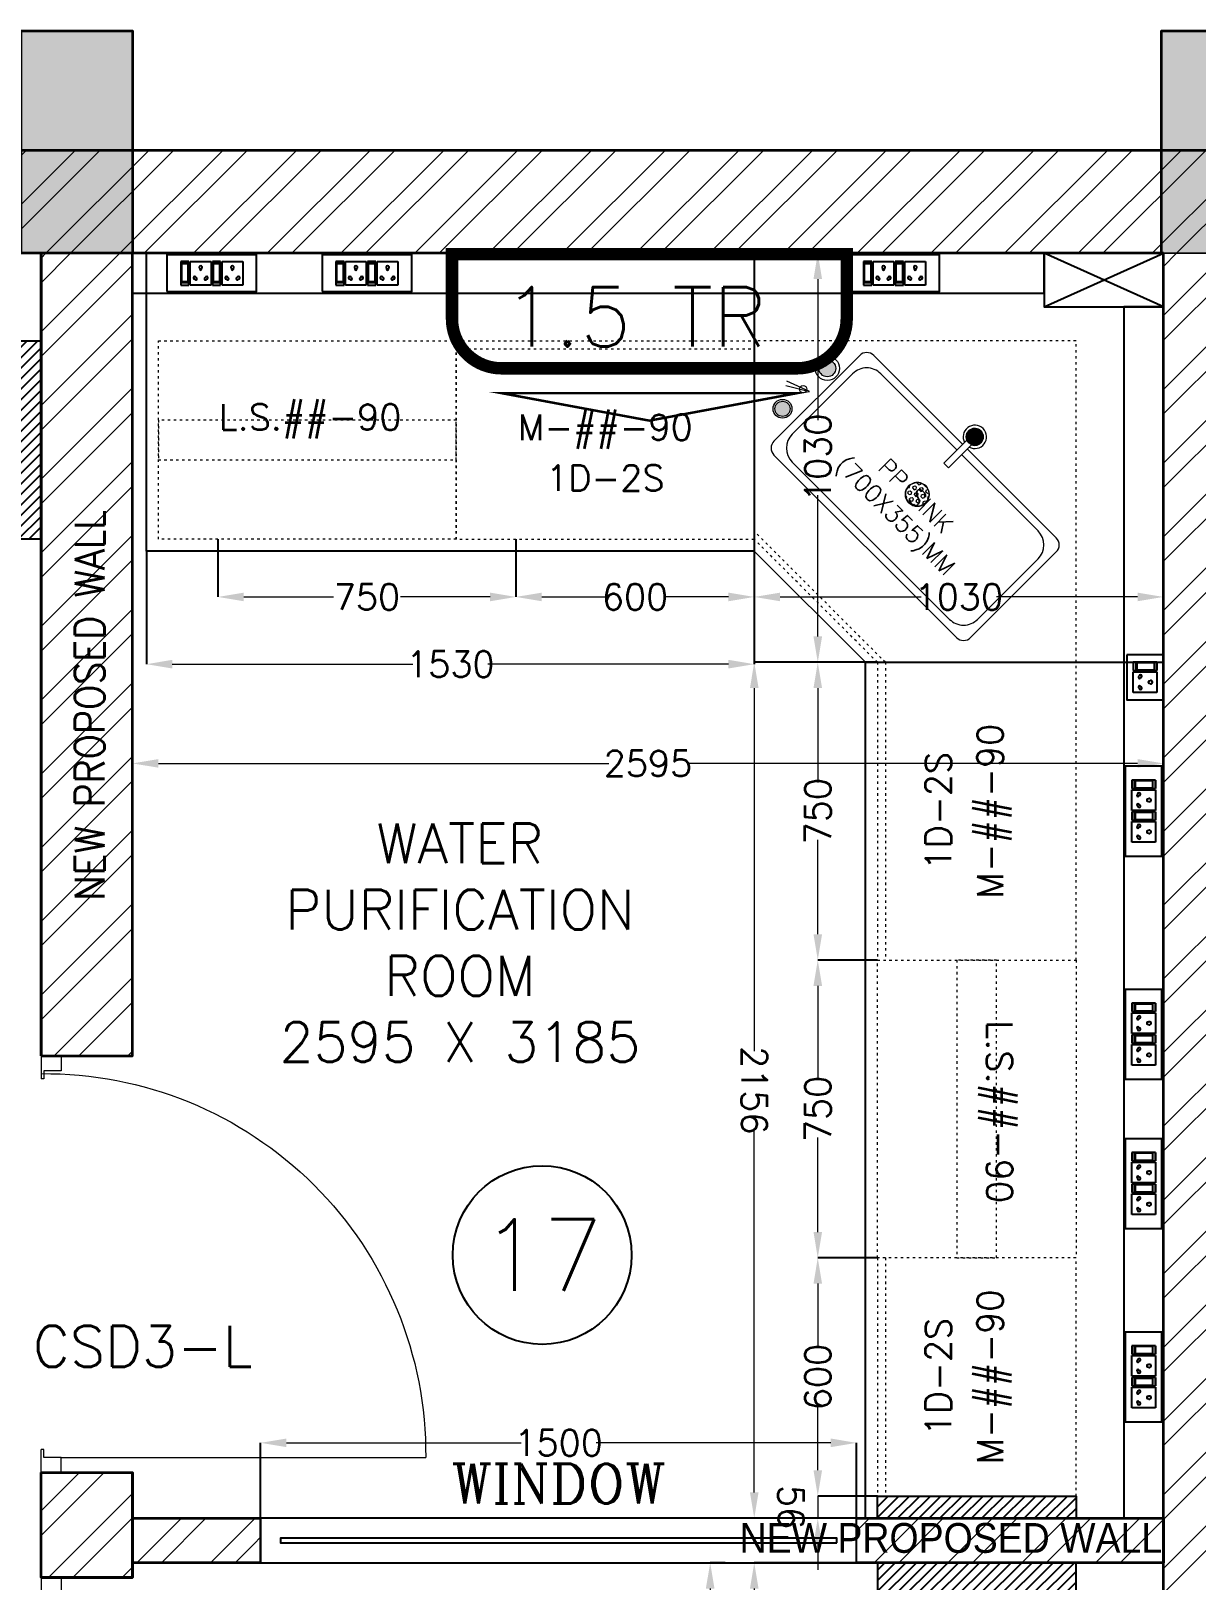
# Model space of a CAD drawing. Extents: x -52083 to 49512, y -145230 to 20224.
# Drawn here: x -30431 to -27498, y 11172 to 15074 of the extents above; entities that cross this region are included whole.
import ezdxf
from ezdxf.enums import TextEntityAlignment as Align

# ---------------------------------------------------------------- set-up
doc = ezdxf.new("R2010")
doc.units = 0
doc.header["$LTSCALE"] = 0.5
doc.header["$MEASUREMENT"] = 0
doc.header["$PDMODE"] = 32
doc.linetypes.add('ACAD_ISO03W100', pattern=[30, 12, -18])
for name, color, linetype, lineweight in [('0-1 AC UNIT', 8, 'Continuous', 25), ('1050x2100 Door', 6, 'Continuous', 5), ('COL', 1, 'Continuous', 35), ('DIM', 3, 'Continuous', 5), ('Hatch-1', 8, 'Continuous', 5), ('New Wall', 5, 'Continuous', 35), ('Sa-Block Text', 7, 'Continuous', 18), ('wall-1', 7, 'Continuous', 35)]:
    doc.layers.add(name, color=color, linetype=linetype, lineweight=lineweight)
for name, color, linetype in [('Asbuilt', 7, 'Continuous'), ('LABOFAB', 7, 'Continuous'), ('PDF_Text', 5, 'Continuous'), ('SA-3MRP', 1, 'Continuous'), ('SA-6MRP', 1, 'Continuous'), ('SA-6MUP', 223, 'Continuous'), ('SA-FUR', 3, 'Continuous')]:
    doc.layers.add(name, color=color, linetype=linetype)
doc.styles.add('RomanS', font='romans.shx')
doc.styles.get("Standard").update_dxf_attribs({"font": 'romans.shx'})
doc.dimstyles.new('Sa-dim', dxfattribs={"dimtxt": 65, "dimasz": 65, "dimexe": 0, "dimexo": 0, "dimtad": 0, "dimdec": 0, "dimdsep": 46, "dimtxsty": 'Standard', "dimcen": 0, "dimclrd": 256, "dimclre": 7, "dimclrt": 1, "dimadec": 0, "dimazin": 0, "dimtfac": 1, "dimtdec": 0, "dimtmove": 0, "dimatfit": 3, "dimfxl": 1, "dimlwd": -1, "dimarcsym": 0})
pattern_1 = [(45, (5394.74, 2e-13), (-92.80777, 92.80777), []), (45, (5456.61, 2e-13), (-92.80777, 92.80777), [])]
pattern_2 = [(45, (5394.74, 2e-13), (-13.258252, 13.258252), [])]

# ---------------------------------------------------------------- blocks, each defined once
blk = doc.blocks.new('1050x2100')
at = {"layer": '1050x2100 Door'}
for p, q in [((289971.9, 46661.9), (289971.9, 46711.8)), ((289971.9, 46711.8), (290030.3, 46711.8)), ((289971.9, 46661.9), (289971.9, 46711.8)), ((290010.2, 46661.9), (290010.2, 46705.1)), ((290010.2, 46705.1), (290030.3, 46705.1)), ((290030.3, 46705.1), (290030.3, 46711.8)), ((291021.9, 46711.8), (290963.5, 46711.8)), ((290963.5, 46705.1), (290963.5, 46711.8)), ((290983.6, 46705.1), (290963.5, 46705.1)), ((290983.6, 46661.9), (290983.6, 46705.1)), ((291021.9, 46661.9), (291021.9, 46711.8)), ((289971.9, 46661.9), (290010.2, 46661.9)), ((291021.9, 46661.9), (290983.6, 46661.9)), ((290983.6, 46661.9), (290983.6, 45743.9))]:
    blk.add_line(p, q, dxfattribs=at)
blk.add_arc((290976, 46702.9), 959, 179.4701, 270.4563, dxfattribs=at)
blk = doc.blocks.new('A$C054a1436')
at = {"color": 1}
blk.add_circle((225, 225), 225, dxfattribs=at)
blk.add_attdef('T1', text='', height=180).set_placement((225, 225), align=Align.MIDDLE_CENTER)
blk = doc.blocks.new('*U117')
at = {"color": 5}
blk.add_wipeout([(50, 400), (50, 388), (1450, 388), (1450, 400)], dxfattribs=at)
blk.add_wipeout([(0, 450), (0, 338), (1500, 338), (1500, 450)], dxfattribs=at)
for points in [[(0, 450), (0, 338), (1500, 338), (1500, 450)], [(50, 400), (50, 388), (1450, 388), (1450, 400)]]:
    blk.add_lwpolyline(points, close=True, dxfattribs=at)
blk = doc.blocks.new('*D686')
at = {"layer": 'Defpoints', "color": 0, "transparency": 16777216}
for p in [(-28353, 11517.7), (-29853, 11215.7), (-28353, 11215.7)]:
    blk.add_point(p, dxfattribs=at)
at = {"layer": 'DIM', "color": 7, "lineweight": -2, "transparency": 16777216}
for p, q in [((-29853, 11215.7), (-29853, 11517.7)), ((-28353, 11215.7), (-28353, 11517.7))]:
    blk.add_line(p, q, dxfattribs=at)
at = {"layer": 'DIM', "transparency": 16777216}
for p, q in [((-29788, 11517.7), (-29197.5, 11517.7)), ((-28418, 11517.7), (-29008.5, 11517.7))]:
    blk.add_line(p, q, dxfattribs=at)
for points in [[(-29788, 11528.6), (-29788, 11506.9), (-29853, 11517.7)], [(-28418, 11528.6), (-28418, 11506.9), (-28353, 11517.7)]]:
    blk.add_solid(points, dxfattribs=at)
at = {"layer": 'DIM', "color": 1, "transparency": 16777216, "insert": (-29103, 11517.7), "char_height": 65, "attachment_point": 5}
blk.add_mtext('1500', dxfattribs=at)
blk = doc.blocks.new('750MM CONER CABINET')
at = {"layer": 'LABOFAB', "color": 96, "lineweight": 13, "true_color": 0x008500}
for p, q in [((-280, 1030), (750, 1030)), ((-280, 1030), (-280, 280)), ((750, 1030), (750, 0)), ((0, 0), (-280, 280)), ((750, 0), (0, 0))]:
    blk.add_line(p, q, dxfattribs=at)
at = {"layer": 'LABOFAB', "color": 230, "linetype": 'ACAD_ISO03W100', "lineweight": 13}
for p, q in [((530, 810), (-280, 810)), ((530, 0), (530, 810)), ((50, 0), (-280, 330)), ((30, 0), (-280, 310))]:
    blk.add_line(p, q, dxfattribs=at)
blk = doc.blocks.new('*U92')
at = {"layer": 'SA-FUR', "color": 230, "linetype": 'ACAD_ISO03W100', "lineweight": 13}
for points in [[(750, 500), (0, 500), (0, 0), (750, 0)], [(750, 200), (0, 200), (0, 300), (750, 300)]]:
    blk.add_lwpolyline(points, close=True, dxfattribs=at)
at = {"layer": 'SA-FUR', "color": 7}
blk.add_attdef('TAG-2', text='', height=65, dxfattribs=at).set_placement((382.1, 224.8), align=Align.CENTER)
blk = doc.blocks.new('*U118')
at = {"layer": 'SA-FUR', "color": 230, "linetype": 'ACAD_ISO03W100', "lineweight": 13}
blk.add_line((600, 20), (0, 20), dxfattribs=at)
blk.add_lwpolyline([(0, 500), (600, 500), (600, 0), (0, 0)], close=True, dxfattribs=at)
at = {"layer": 'SA-FUR', "color": 7}
for tag, p in [('TAG', (300, 316.2)), ('TAG-2', (300, 185.8))]:
    blk.add_attdef(tag, text='', height=65, rotation=180, dxfattribs=at).set_placement(p, align=Align.CENTER)
blk = doc.blocks.new('*U95')
at = {"layer": 'SA-FUR', "color": 230, "linetype": 'ACAD_ISO03W100', "lineweight": 13}
blk.add_line((750, 20), (0, 20), dxfattribs=at)
blk.add_lwpolyline([(0, 500), (750, 500), (750, 0), (0, 0)], close=True, dxfattribs=at)
at = {"layer": 'SA-FUR', "color": 7}
for tag, p in [('TAG', (375, 316.2)), ('TAG-2', (375, 185.8))]:
    blk.add_attdef(tag, text='', height=65, rotation=180, dxfattribs=at).set_placement(p, align=Align.CENTER)
blk = doc.blocks.new('A$Ca55ee631')
at = {"layer": 'SA-FUR', "color": 1}
for p, q in [((0, 0), (135, 300)), ((0, 300), (135, 0))]:
    blk.add_line(p, q, dxfattribs=at)
blk.add_lwpolyline([(0, 0), (135, 0), (135, 300), (0, 300)], close=True, dxfattribs=at)
blk = doc.blocks.new('*U124')
at = {"color": 1}
blk.add_lwpolyline([(-1220.2, 0), (1830.8, 0), (1830.8, 100), (-1220.2, 100)], close=True, dxfattribs=at)
blk = doc.blocks.new('*D687')
at = {"layer": 'Defpoints', "color": 0, "transparency": 16777216}
for p in [(-29210.5, 13793.7), (-28610.5, 13793.7), (-29210.5, 13648.3)]:
    blk.add_point(p, dxfattribs=at)
at = {"layer": 'DIM', "color": 7, "lineweight": -2, "transparency": 16777216}
for p, q in [((-29210.5, 13793.7), (-29210.5, 13648.3)), ((-28610.5, 13793.7), (-28610.5, 13648.3))]:
    blk.add_line(p, q, dxfattribs=at)
at = {"layer": 'DIM', "transparency": 16777216}
for p, q in [((-29145.5, 13648.3), (-28983, 13648.3)), ((-28675.5, 13648.3), (-28838, 13648.3))]:
    blk.add_line(p, q, dxfattribs=at)
for points in [[(-29145.5, 13659.1), (-29145.5, 13637.4), (-29210.5, 13648.3)], [(-28675.5, 13659.1), (-28675.5, 13637.4), (-28610.5, 13648.3)]]:
    blk.add_solid(points, dxfattribs=at)
at = {"layer": 'DIM', "color": 1, "transparency": 16777216, "insert": (-28910.5, 13648.3), "char_height": 65, "attachment_point": 5}
blk.add_mtext('600', dxfattribs=at)
blk = doc.blocks.new('*D688')
at = {"layer": 'Defpoints', "color": 0, "transparency": 16777216}
for p in [(-29960.5, 13793.7), (-29210.5, 13793.7), (-29960.5, 13648.3)]:
    blk.add_point(p, dxfattribs=at)
at = {"layer": 'DIM', "color": 7, "lineweight": -2, "transparency": 16777216}
for p, q in [((-29960.5, 13793.7), (-29960.5, 13648.3)), ((-29210.5, 13793.7), (-29210.5, 13648.3))]:
    blk.add_line(p, q, dxfattribs=at)
at = {"layer": 'DIM', "transparency": 16777216}
for p, q in [((-29895.5, 13648.3), (-29669.7, 13648.3)), ((-29275.5, 13648.3), (-29501.3, 13648.3))]:
    blk.add_line(p, q, dxfattribs=at)
for points in [[(-29895.5, 13659.1), (-29895.5, 13637.4), (-29960.5, 13648.3)], [(-29275.5, 13659.1), (-29275.5, 13637.4), (-29210.5, 13648.3)]]:
    blk.add_solid(points, dxfattribs=at)
at = {"layer": 'DIM', "color": 1, "transparency": 16777216, "insert": (-29585.5, 13648.3), "char_height": 65, "attachment_point": 5}
blk.add_mtext('750', dxfattribs=at)
blk = doc.blocks.new('*D689')
at = {"layer": 'Defpoints', "color": 0, "transparency": 16777216}
for p in [(-28300.5, 13483.7), (-28450.6, 12733.7), (-28300.5, 12733.7)]:
    blk.add_point(p, dxfattribs=at)
at = {"layer": 'DIM', "color": 7, "lineweight": -2, "transparency": 16777216}
for p, q in [((-28300.5, 13483.7), (-28450.6, 13483.7)), ((-28300.5, 12733.7), (-28450.6, 12733.7))]:
    blk.add_line(p, q, dxfattribs=at)
at = {"layer": 'DIM', "transparency": 16777216}
for p, q in [((-28450.6, 13418.7), (-28450.6, 13180.8)), ((-28450.6, 12798.7), (-28450.6, 13036.7))]:
    blk.add_line(p, q, dxfattribs=at)
for points in [[(-28461.4, 13418.7), (-28439.8, 13418.7), (-28450.6, 13483.7)], [(-28461.4, 12798.7), (-28439.8, 12798.7), (-28450.6, 12733.7)]]:
    blk.add_solid(points, dxfattribs=at)
at = {"layer": 'DIM', "color": 1, "transparency": 16777216, "insert": (-28450.6, 13108.7), "char_height": 65, "attachment_point": 5, "rotation": 90}
blk.add_mtext('750', dxfattribs=at)
blk = doc.blocks.new('*D690')
at = {"layer": 'Defpoints', "color": 0, "transparency": 16777216}
for p in [(-28300.5, 12733.7), (-28450.6, 11983.7), (-28300.5, 11983.7)]:
    blk.add_point(p, dxfattribs=at)
at = {"layer": 'DIM', "color": 7, "lineweight": -2, "transparency": 16777216}
for p, q in [((-28300.5, 12733.7), (-28450.6, 12733.7)), ((-28300.5, 11983.7), (-28450.6, 11983.7))]:
    blk.add_line(p, q, dxfattribs=at)
at = {"layer": 'DIM', "transparency": 16777216}
for p, q in [((-28450.6, 12668.7), (-28450.6, 12430.8)), ((-28450.6, 12048.7), (-28450.6, 12286.7))]:
    blk.add_line(p, q, dxfattribs=at)
for points in [[(-28461.4, 12668.7), (-28439.8, 12668.7), (-28450.6, 12733.7)], [(-28461.4, 12048.7), (-28439.8, 12048.7), (-28450.6, 11983.7)]]:
    blk.add_solid(points, dxfattribs=at)
at = {"layer": 'DIM', "color": 1, "transparency": 16777216, "insert": (-28450.6, 12358.7), "char_height": 65, "attachment_point": 5, "rotation": 90}
blk.add_mtext('750', dxfattribs=at)
blk = doc.blocks.new('*D691')
at = {"layer": 'Defpoints', "color": 0, "transparency": 16777216}
for p in [(-28300.5, 11983.7), (-28450.6, 11383.7), (-28300.5, 11383.7)]:
    blk.add_point(p, dxfattribs=at)
at = {"layer": 'DIM', "color": 7, "lineweight": -2, "transparency": 16777216}
for p, q in [((-28300.5, 11983.7), (-28450.6, 11983.7)), ((-28300.5, 11383.7), (-28450.6, 11383.7))]:
    blk.add_line(p, q, dxfattribs=at)
at = {"layer": 'DIM', "transparency": 16777216}
for p, q in [((-28450.6, 11918.7), (-28450.6, 11756.2)), ((-28450.6, 11448.7), (-28450.6, 11611.2))]:
    blk.add_line(p, q, dxfattribs=at)
for points in [[(-28461.4, 11918.7), (-28439.8, 11918.7), (-28450.6, 11983.7)], [(-28461.4, 11448.7), (-28439.8, 11448.7), (-28450.6, 11383.7)]]:
    blk.add_solid(points, dxfattribs=at)
at = {"layer": 'DIM', "color": 1, "transparency": 16777216, "insert": (-28450.6, 11683.7), "char_height": 65, "attachment_point": 5, "rotation": 90}
blk.add_mtext('600', dxfattribs=at)
blk = doc.blocks.new('*D692')
at = {"layer": 'Defpoints', "color": 0, "transparency": 16777216}
for p in [(-28300.5, 11383.7), (-28450.6, 11327.7), (-28300.5, 11327.7)]:
    blk.add_point(p, dxfattribs=at)
at = {"layer": 'DIM', "transparency": 16777216}
for p, q in [((-28450.6, 11448.7), (-28450.6, 11513.7)), ((-28450.6, 11383.7), (-28450.6, 11327.7)), ((-28450.6, 11383.7), (-28450.6, 11327.7)), ((-28450.6, 11262.7), (-28450.6, 11197.7))]:
    blk.add_line(p, q, dxfattribs=at)
at = {"layer": 'DIM', "color": 7, "lineweight": -2, "transparency": 16777216}
for p, q in [((-28300.5, 11383.7), (-28450.6, 11383.7)), ((-28300.5, 11327.7), (-28450.6, 11327.7))]:
    blk.add_line(p, q, dxfattribs=at)
at = {"layer": 'DIM', "transparency": 16777216}
for points in [[(-28461.4, 11448.7), (-28439.8, 11448.7), (-28450.6, 11383.7)], [(-28461.4, 11262.7), (-28439.8, 11262.7), (-28450.6, 11327.7)]]:
    blk.add_solid(points, dxfattribs=at)
at = {"layer": 'DIM', "color": 1, "transparency": 16777216, "insert": (-28517.8, 11355.7), "char_height": 65, "attachment_point": 5, "rotation": 270}
blk.add_mtext('56', dxfattribs=at)
blk = doc.blocks.new('*D693')
at = {"layer": 'Defpoints', "color": 0, "transparency": 16777216}
for p in [(-28450.6, 14513.7), (-28330.5, 14513.7), (-28330.5, 13483.7)]:
    blk.add_point(p, dxfattribs=at)
at = {"layer": 'DIM', "color": 7, "lineweight": -2, "transparency": 16777216}
for p, q in [((-28330.5, 14513.7), (-28450.6, 14513.7)), ((-28330.5, 13483.7), (-28450.6, 13483.7))]:
    blk.add_line(p, q, dxfattribs=at)
at = {"layer": 'DIM', "transparency": 16777216}
for p, q in [((-28450.6, 14448.7), (-28450.6, 14093.2)), ((-28450.6, 13548.7), (-28450.6, 13904.2))]:
    blk.add_line(p, q, dxfattribs=at)
for points in [[(-28461.4, 14448.7), (-28439.8, 14448.7), (-28450.6, 14513.7)], [(-28461.4, 13548.7), (-28439.8, 13548.7), (-28450.6, 13483.7)]]:
    blk.add_solid(points, dxfattribs=at)
at = {"layer": 'DIM', "color": 1, "transparency": 16777216, "insert": (-28450.6, 13998.7), "char_height": 65, "attachment_point": 5, "rotation": 90}
blk.add_mtext('1030', dxfattribs=at)
blk = doc.blocks.new('*D694')
at = {"layer": 'Defpoints', "color": 0, "transparency": 16777216}
for p in [(-28610.5, 13763.7), (-27580.5, 13763.7), (-27580.5, 13648.3)]:
    blk.add_point(p, dxfattribs=at)
at = {"layer": 'DIM', "color": 7, "lineweight": -2, "transparency": 16777216}
for p, q in [((-28610.5, 13763.7), (-28610.5, 13648.3)), ((-27580.5, 13763.7), (-27580.5, 13648.3))]:
    blk.add_line(p, q, dxfattribs=at)
at = {"layer": 'DIM', "transparency": 16777216}
for p, q in [((-28545.5, 13648.3), (-28190, 13648.3)), ((-27645.5, 13648.3), (-28001, 13648.3))]:
    blk.add_line(p, q, dxfattribs=at)
for points in [[(-28545.5, 13659.1), (-28545.5, 13637.4), (-28610.5, 13648.3)], [(-27645.5, 13659.1), (-27645.5, 13637.4), (-27580.5, 13648.3)]]:
    blk.add_solid(points, dxfattribs=at)
at = {"layer": 'DIM', "color": 1, "transparency": 16777216, "insert": (-28095.5, 13648.3), "char_height": 65, "attachment_point": 5}
blk.add_mtext('1030', dxfattribs=at)
blk = doc.blocks.new('*D695')
at = {"layer": 'Defpoints', "color": 0, "transparency": 16777216}
for p in [(-30140.5, 13763.7), (-28610.5, 13763.7), (-30140.5, 13478.9)]:
    blk.add_point(p, dxfattribs=at)
at = {"layer": 'DIM', "color": 7, "lineweight": -2, "transparency": 16777216}
for p, q in [((-30140.5, 13763.7), (-30140.5, 13478.9)), ((-28610.5, 13763.7), (-28610.5, 13478.9))]:
    blk.add_line(p, q, dxfattribs=at)
at = {"layer": 'DIM', "transparency": 16777216}
for p, q in [((-30075.5, 13478.9), (-29470, 13478.9)), ((-28675.5, 13478.9), (-29281, 13478.9))]:
    blk.add_line(p, q, dxfattribs=at)
for points in [[(-30075.5, 13489.8), (-30075.5, 13468.1), (-30140.5, 13478.9)], [(-28675.5, 13489.8), (-28675.5, 13468.1), (-28610.5, 13478.9)]]:
    blk.add_solid(points, dxfattribs=at)
at = {"layer": 'DIM', "color": 1, "transparency": 16777216, "insert": (-29375.5, 13478.9), "char_height": 65, "attachment_point": 5}
blk.add_mtext('1530', dxfattribs=at)
blk = doc.blocks.new('*D696')
at = {"layer": 'Defpoints', "color": 0, "transparency": 16777216}
for p in [(-28330.5, 13483.7), (-28610.5, 11327.7), (-28330.5, 11327.7)]:
    blk.add_point(p, dxfattribs=at)
at = {"layer": 'DIM', "color": 7, "lineweight": -2, "transparency": 16777216}
for p, q in [((-28330.5, 13483.7), (-28610.5, 13483.7)), ((-28330.5, 11327.7), (-28610.5, 11327.7))]:
    blk.add_line(p, q, dxfattribs=at)
at = {"layer": 'DIM', "transparency": 16777216}
for p, q in [((-28610.5, 13418.7), (-28610.5, 12503.9)), ((-28610.5, 11392.7), (-28610.5, 12307.5))]:
    blk.add_line(p, q, dxfattribs=at)
for points in [[(-28621.3, 13418.7), (-28599.7, 13418.7), (-28610.5, 13483.7)], [(-28621.3, 11392.7), (-28599.7, 11392.7), (-28610.5, 11327.7)]]:
    blk.add_solid(points, dxfattribs=at)
at = {"layer": 'DIM', "color": 1, "transparency": 16777216, "insert": (-28610.5, 12405.7), "char_height": 65, "attachment_point": 5, "rotation": 270}
blk.add_mtext('2156', dxfattribs=at)
blk = doc.blocks.new('*U119')
at = {"layer": '0-1 AC UNIT', "color": 3, "const_width": 31.2}
blk.add_lwpolyline([(-272.5, -287.5), (471.2, -287.5, 0.414214), (596.2, -162.5), (596.2, 0), (-397.5, 0), (-397.5, -162.5, 0.414214)], format="xyb", close=True, dxfattribs=at)
at = {"layer": '0-1 AC UNIT', "color": 3, "const_width": 6.25}
blk.add_lwpolyline([(471.2, -350), (99.4, -419.2), (-272.5, -350), (471.2, -350)], dxfattribs=at)
blk = doc.blocks.new('3M-RP-AC')
at = {"color": 245}
for p, q in [((18.3, 75.8), (18.3, 16.2)), ((18.3, 75.8), (18.3, 16.2)), ((39.1, 75.8), (18.3, 75.8)), ((18.3, 75.8), (39.1, 75.8)), ((20.1, 69.3), (20.1, 22.7)), ((37.3, 69.3), (20.1, 69.3)), ((37.3, 22.7), (37.3, 69.3)), ((39.1, 16.2), (39.1, 75.8)), ((42.5, 75.8), (94.7, 75.8)), ((42.5, 16.2), (42.5, 75.8)), ((94.7, 75.8), (94.7, 16.2)), ((18.3, 16.2), (39.1, 16.2)), ((20.1, 24.8), (37.3, 24.8)), ((20.1, 22.7), (37.3, 22.7)), ((94.7, 16.2), (42.5, 16.2))]:
    blk.add_line(p, q, dxfattribs=at)
blk.add_lwpolyline([(0, 0), (113, 0), (113, 92), (0, 92)], close=True, dxfattribs=at)
for centre, radius, start, end in [((68.6, 60.7), 4.06, 307.1584, 232.8416), ((68.6, 56.6), 2.59, 161.4031, 18.5969), ((53.7, 34.4), 3.5, 5.2689, 272.51), ((56.5, 32), 2.82, 202.6838, 75.0951), ((80.7, 32), 2.82, 104.9049, 337.3162), ((83.5, 34.4), 3.5, 267.49, 174.7311)]:
    blk.add_arc(centre, radius, start, end, dxfattribs=at)
at = {"layer": 'Sa-Block Text', "flags": 1}
for tag, p in [('LAB', (56.5, 92)), ('ITEM', (56.5, -35)), ('CATALOGUE', (87, -160))]:
    blk.add_attdef(tag, text='', height=65, dxfattribs=at).set_placement(p, align=Align.MIDDLE_CENTER)
blk = doc.blocks.new('*U133')
at = {"ltscale": 300}
for p, q in [((-78.1, 29.8), (-78.1, -29.8)), ((-78.1, 29.8), (-78.1, -29.8)), ((-57.3, 29.8), (-78.1, 29.8)), ((-78.1, 29.8), (-57.3, 29.8)), ((-76.3, 23.3), (-76.3, -23.3)), ((-59.1, 23.3), (-76.3, 23.3)), ((-59.1, -23.3), (-59.1, 23.3)), ((-57.3, -29.8), (-57.3, 29.8)), ((-53.9, 29.8), (-1.7, 29.8)), ((-53.9, -29.8), (-53.9, 29.8)), ((-1.7, 29.8), (-1.7, -29.8)), ((1.7, 29.8), (1.7, -29.8)), ((1.7, 29.8), (1.7, -29.8)), ((22.5, 29.8), (1.7, 29.8)), ((1.7, 29.8), (22.5, 29.8)), ((3.5, 23.3), (3.5, -23.3)), ((20.7, 23.3), (3.5, 23.3)), ((20.7, -23.3), (20.7, 23.3)), ((22.5, -29.8), (22.5, 29.8)), ((25.9, -29.8), (25.9, 29.8)), ((25.9, 29.8), (78.1, 29.8)), ((78.1, 29.8), (78.1, -29.8)), ((-78.1, -29.8), (-57.3, -29.8)), ((-76.3, -21.2), (-59.1, -21.2)), ((-76.3, -23.3), (-59.1, -23.3)), ((-1.7, -29.8), (-53.9, -29.8)), ((1.7, -29.8), (22.5, -29.8)), ((3.5, -21.2), (20.7, -21.2)), ((3.5, -23.3), (20.7, -23.3)), ((78.1, -29.8), (25.9, -29.8))]:
    blk.add_line(p, q, dxfattribs=at)
blk.add_lwpolyline([(-113, -46), (113, -46), (113, 46), (-113, 46)], close=True, dxfattribs=at)
for centre, radius, start, end in [((-27.8, 14.7), 4.06, 307.1584, 232.8416), ((-27.8, 10.6), 2.59, 161.4031, 18.5969), ((52, 14.7), 4.06, 307.1584, 232.8416), ((52, 10.6), 2.59, 161.4031, 18.5969), ((-42.7, -11.6), 3.5, 5.2689, 272.51), ((-39.9, -14), 2.82, 202.6838, 75.0951), ((-15.7, -14), 2.82, 104.9049, 337.3162), ((-12.9, -11.6), 3.5, 267.49, 174.7311), ((37.1, -11.6), 3.5, 5.2689, 272.51), ((39.9, -14), 2.82, 202.6838, 75.0951), ((64.1, -14), 2.82, 104.9049, 337.3162), ((66.9, -11.6), 3.5, 267.49, 174.7311)]:
    blk.add_arc(centre, radius, start, end, dxfattribs=at)
at = {"layer": 'Sa-Block Text', "flags": 1}
for tag, p in [('PROJECTNAME', (102.4, 776)), ('FLOOR', (102.4, 686.5)), ('LABNAME', (102.4, 577)), ('ITEMNO:', (102.4, 479.7))]:
    blk.add_attdef(tag, text='', height=65, dxfattribs=at).set_placement(p, align=Align.MIDDLE_CENTER)
at = {"layer": 'Sa-Block Text'}
blk.add_attdef('CATALOGUE', text='', height=65, dxfattribs=at).set_placement((102.4, 360.5), align=Align.MIDDLE_CENTER)
blk = doc.blocks.new('*U130')
for p, q in [((-78.1, 29.8), (-78.1, -29.8)), ((-78.1, 29.8), (-78.1, -29.8)), ((-57.3, 29.8), (-78.1, 29.8)), ((-78.1, 29.8), (-57.3, 29.8)), ((-76.3, 23.3), (-76.3, -23.3)), ((-59.1, 23.3), (-76.3, 23.3)), ((-59.1, -23.3), (-59.1, 23.3)), ((-57.3, -29.8), (-57.3, 29.8)), ((-53.9, 29.8), (-1.7, 29.8)), ((-53.9, -29.8), (-53.9, 29.8)), ((-1.7, 29.8), (-1.7, -29.8)), ((1.7, 29.8), (1.7, -29.8)), ((1.7, 29.8), (1.7, -29.8)), ((22.5, 29.8), (1.7, 29.8)), ((1.7, 29.8), (22.5, 29.8)), ((3.5, 23.3), (3.5, -23.3)), ((20.7, 23.3), (3.5, 23.3)), ((20.7, -23.3), (20.7, 23.3)), ((22.5, -29.8), (22.5, 29.8)), ((25.9, -29.8), (25.9, 29.8)), ((25.9, 29.8), (78.1, 29.8)), ((78.1, 29.8), (78.1, -29.8)), ((-78.1, -29.8), (-57.3, -29.8)), ((-76.3, -21.2), (-59.1, -21.2)), ((-76.3, -23.3), (-59.1, -23.3)), ((-1.7, -29.8), (-53.9, -29.8)), ((1.7, -29.8), (22.5, -29.8)), ((3.5, -21.2), (20.7, -21.2)), ((3.5, -23.3), (20.7, -23.3)), ((78.1, -29.8), (25.9, -29.8))]:
    blk.add_line(p, q)
blk.add_lwpolyline([(-113, -46), (113, -46), (113, 46), (-113, 46)], close=True)
for centre, radius, start, end in [((-27.8, 14.7), 4.06, 307.1584, 232.8416), ((-27.8, 10.6), 2.59, 161.4031, 18.5969), ((52, 14.7), 4.06, 307.1584, 232.8416), ((52, 10.6), 2.59, 161.4031, 18.5969), ((-42.7, -11.6), 3.5, 5.2689, 272.51), ((-39.9, -14), 2.82, 202.6838, 75.0951), ((-15.7, -14), 2.82, 104.9049, 337.3162), ((-12.9, -11.6), 3.5, 267.49, 174.7311), ((37.1, -11.6), 3.5, 5.2689, 272.51), ((39.9, -14), 2.82, 202.6838, 75.0951), ((64.1, -14), 2.82, 104.9049, 337.3162), ((66.9, -11.6), 3.5, 267.49, 174.7311)]:
    blk.add_arc(centre, radius, start, end)
at = {"layer": 'Sa-Block Text', "flags": 1}
for tag, p in [('PROJECTNAME', (14.8, 619.1)), ('FLOOR', (14.8, 529.6)), ('LABNAME', (14.8, 420.1)), ('ITEMNO:', (14.8, 322.8))]:
    blk.add_attdef(tag, text='', height=65, dxfattribs=at).set_placement(p, align=Align.MIDDLE_CENTER)
at = {"layer": 'Sa-Block Text'}
blk.add_attdef('CATALOGUE', text='', height=65, dxfattribs=at).set_placement((14.8, 173.9), align=Align.MIDDLE_CENTER)
blk = doc.blocks.new('*U94')
at = {"layer": 'SA-FUR', "color": 230, "linetype": 'ACAD_ISO03W100', "lineweight": 13}
blk.add_line((750, 20), (0, 20), dxfattribs=at)
blk.add_lwpolyline([(0, 500), (750, 500), (750, 0), (0, 0)], close=True, dxfattribs=at)
at = {"layer": 'SA-FUR', "color": 7}
for tag, p in [('TAG-2', (375, 377.6)), ('TAG', (375, 250))]:
    blk.add_attdef(tag, text='', height=65, rotation=180, dxfattribs=at).set_placement(p, align=Align.CENTER)
blk = doc.blocks.new('*D697')
at = {"layer": 'Defpoints', "color": 0, "transparency": 16777216}
for p in [(-27580.5, 13229), (-30175.5, 12700.5), (-27580.5, 12700.5)]:
    blk.add_point(p, dxfattribs=at)
at = {"layer": 'DIM', "color": 7, "lineweight": -2, "transparency": 16777216}
for p, q in [((-30175.5, 12700.5), (-30175.5, 13229)), ((-27580.5, 12700.5), (-27580.5, 13229))]:
    blk.add_line(p, q, dxfattribs=at)
at = {"layer": 'DIM', "transparency": 16777216}
for p, q in [((-30110.5, 13229), (-28976.5, 13229)), ((-27645.5, 13229), (-28779.5, 13229))]:
    blk.add_line(p, q, dxfattribs=at)
for points in [[(-30110.5, 13239.9), (-30110.5, 13218.2), (-30175.5, 13229)], [(-27645.5, 13239.9), (-27645.5, 13218.2), (-27580.5, 13229)]]:
    blk.add_solid(points, dxfattribs=at)
at = {"layer": 'DIM', "color": 1, "transparency": 16777216, "insert": (-28878, 13229), "char_height": 65, "attachment_point": 5}
blk.add_mtext('2595', dxfattribs=at)
blk = doc.blocks.new('*D704')
at = {"layer": 'Defpoints', "color": 0, "transparency": 16777216}
for p in [(-28610.5, 11215.7), (-28330.5, 11215.7), (-28330.5, 9738.7)]:
    blk.add_point(p, dxfattribs=at)
at = {"layer": 'DIM', "color": 7, "lineweight": -2, "transparency": 16777216}
for p, q in [((-28330.5, 11215.7), (-28610.5, 11215.7)), ((-28330.5, 9738.7), (-28610.5, 9738.7))]:
    blk.add_line(p, q, dxfattribs=at)
at = {"layer": 'DIM', "transparency": 16777216}
for p, q in [((-28610.5, 11150.7), (-28610.5, 10571.9)), ((-28610.5, 9803.7), (-28610.5, 10382.6))]:
    blk.add_line(p, q, dxfattribs=at)
for points in [[(-28621.3, 11150.7), (-28599.7, 11150.7), (-28610.5, 11215.7)], [(-28621.3, 9803.7), (-28599.7, 9803.7), (-28610.5, 9738.7)]]:
    blk.add_solid(points, dxfattribs=at)
at = {"layer": 'DIM', "color": 1, "transparency": 16777216, "insert": (-28610.5, 10477.2), "char_height": 65, "attachment_point": 5, "rotation": 90}
blk.add_mtext('1477', dxfattribs=at)
blk = doc.blocks.new('*D707')
at = {"layer": 'Defpoints', "color": 0, "transparency": 16777216}
for p in [(-28721.4, 11215.7), (-28683.5, 11215.7), (-28682.2, 9458.7)]:
    blk.add_point(p, dxfattribs=at)
at = {"layer": 'DIM', "color": 7, "lineweight": -2, "transparency": 16777216}
for p, q in [((-28683.5, 11215.7), (-28721.4, 11215.7)), ((-28682.2, 9458.7), (-28721.4, 9458.7))]:
    blk.add_line(p, q, dxfattribs=at)
at = {"layer": 'DIM', "transparency": 16777216}
for p, q in [((-28721.4, 11150.7), (-28721.4, 10431.9)), ((-28721.4, 9523.7), (-28721.4, 10242.6))]:
    blk.add_line(p, q, dxfattribs=at)
for points in [[(-28732.3, 11150.7), (-28710.6, 11150.7), (-28721.4, 11215.7)], [(-28732.3, 9523.7), (-28710.6, 9523.7), (-28721.4, 9458.7)]]:
    blk.add_solid(points, dxfattribs=at)
at = {"layer": 'DIM', "color": 1, "transparency": 16777216, "insert": (-28721.4, 10337.2), "char_height": 65, "attachment_point": 5, "rotation": 90}
blk.add_mtext('1757', dxfattribs=at)
blk = doc.blocks.new('PP SINK-700X355')
at = {"linetype": 'ByBlock', "lineweight": 5, "ltscale": 10}
blk.add_hatch(color=3, dxfattribs=at).paths.add_polyline_path([(-21.4, 389.9, 1), (21.4, 389.9, 1)])
at = {"linetype": 'ByBlock', "lineweight": 5}
h = blk.add_hatch(dxfattribs=at)
h.set_pattern_fill('HEX', color=3, scale=40, style=0)
h.set_pattern_definition([(1e-09, (-34097.917, -448425.806), (-2e-10, 8.66025404), [5, -10]), (120, (-34097.917, -448425.806), (-7.5, -4.33012702), [5, -10]), (60, (-34092.917, -448425.806), (-7.5, 4.33012702), [5, -10])])
h.paths.add_polyline_path([(-30, 185.2, 1), (30, 185.2, 1)])
at = {"color": 3, "linetype": 'ByBlock', "lineweight": 5}
for p, q in [((-8.1, 355), (-325, 355)), ((325, 355), (8.1, 355)), ((-350, 330), (-350, 25)), ((-8.1, 335), (-280, 335)), ((280, 335), (8.1, 335)), ((350, 25), (350, 330)), ((-330, 285), (-330, 70)), ((330, 70), (330, 285)), ((325, 0), (-325, 0)), ((280, 20), (-280, 20))]:
    blk.add_line(p, q, dxfattribs=at)
at = {"color": 3, "linetype": 'ByBlock', "lineweight": 5, "ltscale": 10}
for p, q in [((-8.1, 287.6), (-8.1, 370.1)), ((8.1, 287.6), (8.1, 370.1)), ((0, 287.6), (-8.1, 287.6)), ((0, 287.6), (8.1, 287.6))]:
    blk.add_line(p, q, dxfattribs=at)
blk.add_circle((0, 389.9), 21.4, dxfattribs=at)
at = {"color": 3, "linetype": 'ByBlock', "lineweight": 5}
blk.add_circle((0, 185.2), 30, dxfattribs=at)
at = {"color": 3, "linetype": 'ByBlock', "lineweight": 5, "ltscale": 10}
for radius, start, end in [(29.4, 285.896, 254.104), (21.4, 292.1607, 247.8393)]:
    blk.add_arc((0, 389.9), radius, start, end, dxfattribs=at)
at = {"color": 3, "linetype": 'ByBlock', "lineweight": 5}
for centre, radius, start, end in [((-325, 330), 25, 90, 180), ((325, 330), 25, 0, 90), ((-280, 285), 50, 90, 180), ((280, 285), 50, 0, 90), ((0, 185.2), 30, 0, 180), ((0, 185.2), 30, 180, 0), ((-280, 70), 50, 180, 270), ((280, 70), 50, 270, 0), ((-325, 25), 25, 180, 270), ((325, 25), 25, 270, 0)]:
    blk.add_arc(centre, radius, start, end, dxfattribs=at)

msp = doc.modelspace()

# ---------------------------------------------------------------- hatches: boundary and pattern name
at = {"layer": 'COL'}
h = msp.add_hatch(color=256, dxfattribs=at)
h.dxf.hatch_style = 1
h.paths.add_polyline_path([(-30175.5, 15073.7), (-30455.5, 15073.7), (-30455.5, 14513.7), (-30175.5, 14513.7)])
h = msp.add_hatch(color=256, dxfattribs=at)
h.dxf.hatch_style = 1
h.paths.add_polyline_path([(-27325.5, 15073.7), (-27585.5, 15073.7), (-27585.5, 14513.7), (-27325.5, 14513.7)])
at = {"layer": 'Hatch-1'}
h = msp.add_hatch(dxfattribs=at)
h.set_pattern_fill('ANSI32,_O', color=256, scale=350)
h.set_pattern_definition(pattern_1)
h.paths.add_polyline_path([(-46706.6, 14773.7), (-24057.5, 14773.7), (-24057.5, 14513.7), (-46706.6, 14513.7)])
h = msp.add_hatch(dxfattribs=at)
h.set_pattern_fill('ANSI32,_O', color=256, scale=350)
h.set_pattern_definition(pattern_1)
h.paths.add_polyline_path([(-30405.5, 12492.7), (-30175.5, 12492.7), (-30175.5, 14513.7), (-30405.5, 14513.7)])
h = msp.add_hatch(dxfattribs=at)
h.set_pattern_fill('ANSI32,_O', color=256, scale=350)
h.set_pattern_definition(pattern_1)
h.paths.add_polyline_path([(-27580.5, 14513.7), (-27350.5, 14513.7), (-27350.5, 8708.7), (-27580.5, 8708.7)])
h = msp.add_hatch(dxfattribs=at)
h.set_pattern_fill('ANSI32,_O', color=256, scale=350)
h.set_pattern_definition(pattern_1)
h.paths.add_polyline_path([(-30405.5, 11442.7), (-30175.5, 11442.7), (-30175.5, 11178.7), (-30405.5, 11178.7)])
h = msp.add_hatch(dxfattribs=at)
h.set_pattern_fill('ANSI32,_O', color=256, scale=350)
h.set_pattern_definition(pattern_1)
h.paths.add_polyline_path([(-30175.5, 11327.7), (-27580.5, 11327.7), (-27580.5, 11215.7), (-30175.5, 11215.7)])
at = {"layer": 'LABOFAB', "lineweight": 13, "ltscale": 0.1}
h = msp.add_hatch(dxfattribs=at)
h.set_pattern_fill('HEX', color=5, scale=0.4, angle=381.7955)
h.set_pattern_definition([(21.79551034, (-398103.0518, -237920.389), (-0.816739466, 2.042458481), [1.27, -2.54]), (141.79551034, (-398103.0518, -237920.389), (-1.360451198, -1.728546366), [1.27, -2.54]), (81.79551034, (-398101.8726, -237919.9176), (-2.177190664, 0.313912115), [1.27, -2.54])])
h.paths.add_polyline_path([(-28446.3, 14216.2, 1), (-28407, 14231.9, 1)])
h.paths.add_polyline_path([(-28521.6, 14129.3, 0.490237), (-28550.6, 14137.6), (-28536.9, 14103.2, 0.490237)])
h.paths.add_polyline_path([(-28550.6, 14137.6, 0.342069), (-28557.1, 14115.1, 0.342069), (-28536.9, 14103.2)])
at = {"layer": 'SA-FUR', "transparency": 33554687}
h = msp.add_hatch(dxfattribs=at)
h.set_pattern_fill('ANSI31', color=6, scale=150)
h.set_pattern_definition([(45, (-40157.612, -189603.902), (13.2582521, -13.2582521), [])])
h.paths.add_polyline_path([(-30515.5, 13793.7), (-30515.5, 14293.7), (-30405.5, 14293.7), (-30405.5, 13793.7)])
at = {"layer": 'SA-FUR'}
h = msp.add_hatch(dxfattribs=at)
h.set_pattern_fill('ANSI31', color=6, scale=150)
h.set_pattern_definition(pattern_2)
h.paths.add_polyline_path([(-28300.5, 11383.7), (-27800.5, 11383.7), (-27800.5, 11327.7), (-28300.5, 11327.7)])
h = msp.add_hatch(dxfattribs=at)
h.set_pattern_fill('ANSI31', color=6, scale=150)
h.set_pattern_definition(pattern_2)
h.paths.add_polyline_path([(-28300.5, 11118.7), (-27800.5, 11118.7), (-27800.5, 11215.7), (-28300.5, 11215.7)])

# ---------------------------------------------------------------- linework, layer by layer
at = {"color": 3}
msp.add_line((-30140.5, 13763.7, 2637.8), (-30140.5, 14513.7, 2637.8), dxfattribs=at)
at = {"color": 1, "elevation": 2637.8}
msp.add_lwpolyline([(-30175.5, 14413.7), (-27880.5, 14413.7), (-27880.5, 14513.7), (-30175.5, 14513.7)], close=True, dxfattribs=at)
at = {"color": 3, "elevation": 2637.8}
for points in [[(-28610.5, 13763.7), (-30140.5, 13763.7), (-30140.5, 14513.7), (-28610.5, 14513.7)], [(-28330.5, 13483.7), (-27580.5, 13483.7), (-27580.5, 11327.7), (-28330.5, 11327.7)]]:
    msp.add_lwpolyline(points, close=True, dxfattribs=at)
at = {"color": 7, "elevation": 2637.8}
for points in [[(-28300.5, 11383.7), (-27800.5, 11383.7), (-27800.5, 11327.7), (-28300.5, 11327.7)], [(-28300.5, 11118.7), (-27800.5, 11118.7), (-27800.5, 11215.7), (-28300.5, 11215.7)]]:
    msp.add_lwpolyline(points, close=True, dxfattribs=at)
at = {"layer": 'Asbuilt'}
msp.add_line((-27580.5, 14513.7, 2637.8), (-46531.5, 14513.7, 2637.8), dxfattribs=at)
msp.add_line((-27580.5, 14513.7, 2637.8), (-46531.5, 14513.7, 2637.8), dxfattribs=at)
at = {"layer": 'COL', "elevation": 2637.8}
msp.add_lwpolyline([(-30175.5, 14513.7), (-30455.5, 14513.7), (-30455.5, 15073.7), (-30175.5, 15073.7)], close=True, dxfattribs=at)
msp.add_lwpolyline([(-27580.5, 14513.7), (-27585.5, 14513.7), (-27585.5, 15073.7), (-27325.5, 15073.7), (-27325.5, 14513.7), (-27350.5, 14513.7)], dxfattribs=at)
at = {"layer": 'Hatch-1', "elevation": 2637.8}
for points in [[(-46706.6, 14773.7), (-24057.5, 14773.7), (-24057.5, 14513.7), (-46706.6, 14513.7)], [(-27580.5, 14513.7), (-27350.5, 14513.7), (-27350.5, 8708.7), (-27580.5, 8708.7)]]:
    msp.add_lwpolyline(points, close=True, dxfattribs=at)
at = {"layer": 'LABOFAB', "color": 5, "lineweight": 13, "elevation": 2637.8}
msp.add_lwpolyline([(-28530.7, 14181.2), (-28471.7, 14165.6), (-28528.2, 14192)], dxfattribs=at)
at = {"layer": 'LABOFAB', "color": 5, "lineweight": 13}
for centre, radius in [((-28426.6, 14224, 2637.8), 30.7), ((-28426.6, 14224, 2637.8), 21.2), ((-28487.5, 14171.7, 2637.8), 9.38), ((-28487.5, 14171.7, 2637.8), 9.38), ((-28539.3, 14122.2, 2637.8), 23.7), ((-28539.3, 14122.2, 2637.8), 19.1)]:
    msp.add_circle(centre, radius, dxfattribs=at)
at = {"layer": 'New Wall'}
for p, q in [((-30175.5, 12492.7, 2637.8), (-30175.5, 14513.7, 2637.8)), ((-30405.5, 12492.7, 2637.8), (-30175.5, 12492.7, 2637.8)), ((-30405.5, 11178.7, 2637.8), (-30405.5, 11442.7, 2637.8)), ((-30175.5, 11178.7, 2637.8), (-30175.5, 11442.7, 2637.8))]:
    msp.add_line(p, q, dxfattribs=at)
at = {"layer": 'New Wall', "elevation": 2637.8}
for points in [[(-30405.5, 12492.7), (-30175.5, 12492.7), (-30175.5, 14513.7), (-30405.5, 14513.7)], [(-30405.5, 11442.7), (-30175.5, 11442.7), (-30175.5, 11178.7), (-30405.5, 11178.7)], [(-30175.5, 11327.7), (-27580.5, 11327.7), (-27580.5, 11215.7), (-30175.5, 11215.7)]]:
    msp.add_lwpolyline(points, close=True, dxfattribs=at)
at = {"layer": 'SA-FUR', "color": 7, "elevation": 2637.8}
msp.add_lwpolyline([(-30515.5, 13793.7), (-30515.5, 14293.7), (-30405.5, 14293.7), (-30405.5, 13793.7)], close=True, dxfattribs=at)
at = {"layer": 'wall-1'}
for p, q in [((-30405.5, 12492.7, 2637.8), (-30405.5, 14513.7, 2637.8)), ((-27580.5, 8708.7, 2637.8), (-27580.5, 14513.7, 2637.8)), ((-30405.5, 11442.7, 2637.8), (-30175.5, 11442.7, 2637.8)), ((-30405.5, 11178.7, 2637.8), (-30175.5, 11178.7, 2637.8))]:
    msp.add_line(p, q, dxfattribs=at)
at = {"layer": 'wall-1', "color": 7, "elevation": 2637.8}
msp.add_lwpolyline([(-27580.5, 14513.7), (-46706.6, 14513.7), (-46706.6, 14773.7), (-24086.5, 14773.7), (-24086.5, 14513.7), (-27350.5, 14513.7)], dxfattribs=at)

# ---------------------------------------------------------------- block references
at = {"color": 1}
msp.add_blockref('750MM CONER CABINET', (-28330.5, 13483.7, 2637.8), dxfattribs=at)
at = {"rotation": 270}
msp.add_blockref('*U124', (-27680.5, 13158.5, 2637.8), dxfattribs=at)
at = {"color": 4, "rotation": 315.0000000001106}
msp.add_blockref('PP SINK-700X355', (-28331, 13775.7, 2637.8), dxfattribs=at)
ref = msp.add_blockref('A$C054a1436', (-29369.4, 11765.7, 2637.8))
ref.add_attrib('T1', '17', dxfattribs={"color": 1, "height": 180}).set_placement((-29144.4, 11990.7, 2637.8), align=Align.MIDDLE_CENTER)
at = {"layer": '0-1 AC UNIT', "color": 8}
msp.add_blockref('*U119', (-28973.9, 14511.5, 2637.8), dxfattribs=at)
at = {"layer": '1050x2100 Door', "xscale": -1, "rotation": 90}
msp.add_blockref('1050x2100', (16306.3, 302464.6, 2637.8), dxfattribs=at)
at = {"layer": '1050x2100 Door', "rotation": 90}
msp.add_blockref('1050x2100', (16306.3, -279843.2, 2637.8), dxfattribs=at)
at = {"layer": 'SA-3MRP', "color": 7, "rotation": 270}
msp.add_blockref('3M-RP-AC', (-27672.5, 13502.2, 2637.8), dxfattribs=at)
at = {"layer": 'SA-6MRP', "color": 7}
for p in [(-29976.2, 14463.7, 2637.8), (-28257.2, 14463.7, 2637.8)]:
    msp.add_blockref('*U133', p, dxfattribs=at)
at = {"layer": 'SA-6MRP', "color": 7, "rotation": 270}
for p in [(-27630.5, 13108.7, 2637.8), (-27630.5, 12546.7, 2637.8), (-27630.5, 11683.7, 2637.8)]:
    msp.add_blockref('*U133', p, dxfattribs=at)
at = {"layer": 'SA-6MUP', "color": 7}
msp.add_blockref('*U130', (-29585.5, 14463.7, 2637.8), dxfattribs=at)
at = {"layer": 'SA-6MUP', "color": 7, "rotation": 270}
msp.add_blockref('*U130', (-27630.5, 12170.7, 2637.8), dxfattribs=at)
at = {"layer": 'SA-FUR', "color": 1, "rotation": 90}
msp.add_blockref('A$Ca55ee631', (-27580.5, 14378.7, 2637.8), dxfattribs=at)
at = {"layer": 'SA-FUR'}
ref = msp.add_blockref('*U92', (-30110.5, 14293.7, 2637.8), dxfattribs=dict(at, xscale=-1, rotation=180))
ref.add_attrib('TAG-2', 'L.S.##-90', dxfattribs={"color": 7, "height": 65}).set_placement((-29728.4, 14068.9, 2637.8), align=Align.CENTER)
at = {"layer": 'SA-FUR', "rotation": 180}
msp.add_blockref('*U94', (-28610.5, 14293.1, 2637.8), dxfattribs=at).add_auto_attribs({'TAG': 'M-##-90', 'TAG-2': '1D-2S'})
at = {"layer": 'SA-FUR'}
ref = msp.add_blockref('*U95', (-28300.5, 12733.7, 2637.8), dxfattribs=dict(at, xscale=-1, rotation=270))
ref.add_attrib('TAG', 'M-##-90', dxfattribs={"color": 7, "height": 65, "rotation": 90}).set_placement((-27984.3, 13108.7, 2637.8), align=Align.CENTER)
ref.add_attrib('TAG-2', '1D-2S', dxfattribs={"color": 7, "height": 65, "rotation": 90}).set_placement((-28114.7, 13108.7, 2637.8), align=Align.CENTER)
ref = msp.add_blockref('*U92', (-27800.5, 12733.7, 2637.8), dxfattribs=dict(at, xscale=-1, rotation=90))
ref.add_attrib('TAG-2', 'L.S.##-90', dxfattribs={"color": 7, "height": 65, "rotation": 270}).set_placement((-28025.3, 12351.6, 2637.8), align=Align.CENTER)
ref = msp.add_blockref('*U118', (-28300.5, 11383.7, 2637.8), dxfattribs=dict(at, xscale=-1, rotation=270))
ref.add_attrib('TAG', 'M-##-90', dxfattribs={"color": 7, "height": 65, "rotation": 90}).set_placement((-27984.3, 11683.7, 2637.8), align=Align.CENTER)
ref.add_attrib('TAG-2', '1D-2S', dxfattribs={"color": 7, "height": 65, "rotation": 90}).set_placement((-28114.7, 11683.7, 2637.8), align=Align.CENTER)

# ---------------------------------------------------------------- texts
at = {"layer": '0-1 AC UNIT', "color": 8, "insert": (-28910.4, 14428.8, 2637.8), "char_height": 150, "width": 1266.161, "attachment_point": 2, "line_spacing_factor": 1.171839, "style": 'RomanS'}
msp.add_mtext('1.5 TR', dxfattribs=at)
at = {"layer": '1050x2100 Door', "color": 0, "style": 'RomanS'}
msp.add_text('CSD3-L', height=103.23, dxfattribs=at).set_placement((-30426.1, 11709, 2637.8))
at = {"layer": 'LABOFAB', "color": 4, "lineweight": 13, "insert": (-28234.1, 13872.7, 2637.8), "char_height": 42.5, "width": 560, "attachment_point": 5, "rotation": 315}
msp.add_mtext('{\\C256;PP SINK\\P(700X355)MM}', dxfattribs=at)
at = {"layer": 'PDF_Text', "insert": (-30283.7, 13375.2, 2637.8), "char_height": 75, "width": 1139.412, "attachment_point": 5, "rotation": 90, "style": 'RomanS'}
msp.add_mtext('{\\W0.9;NEW PROPOSED WALL}', dxfattribs=at)
at = {"layer": 'PDF_Text', "insert": (-29351.2, 12777.3, 2637.8), "char_height": 100, "width": 1351.562, "attachment_point": 5, "style": 'RomanS'}
msp.add_mtext('WATER PURIFICATION ROOM\\P{\\C0;2595 X 3185}', dxfattribs=at)
at = {"layer": 'PDF_Text', "insert": (-29103, 11464.9, 2637.8), "char_height": 100, "attachment_point": 2, "style": 'RomanS'}
msp.add_mtext('{\\Fromanc|c0;WINDOW}', dxfattribs=at)

# ---------------------------------------------------------------- dimensions: what is measured, and where the dimension line sits
at = {"layer": 'DIM', "color": 7}
for base, p1, p2, picture, middle in [((-28450.6, 14513.7, 2637.8), (-28330.5, 13483.7, 2637.8), (-28330.5, 14513.7, 2637.8), '*D693', (-28450.6, 13998.7, 2637.8)), ((-28450.6, 12733.7, 2637.8), (-28300.5, 13483.7, 2637.8), (-28300.5, 12733.7, 2637.8), '*D689', (-28450.6, 13108.7, 2637.8)), ((-28450.6, 11983.7, 2637.8), (-28300.5, 12733.7, 2637.8), (-28300.5, 11983.7, 2637.8), '*D690', (-28450.6, 12358.7, 2637.8)), ((-28450.6, 11383.7, 2637.8), (-28300.5, 11983.7, 2637.8), (-28300.5, 11383.7, 2637.8), '*D691', (-28450.6, 11683.7, 2637.8))]:
    dim = msp.add_linear_dim(base=base, p1=p1, p2=p2, angle=90, dimstyle='Sa-dim', dxfattribs=at)
    dim.commit()
    dim.dimension.update_dxf_attribs({"geometry": picture, "text_midpoint": middle})
dim = msp.add_linear_dim(base=(-29960.5, 13648.3, 2637.8), p1=(-29210.5, 13793.7, 2637.8), p2=(-29960.5, 13793.7, 2637.8), dimstyle='Sa-dim', override={"dimtmove": 1}, dxfattribs=at)
dim.commit()
dim.dimension.update_dxf_attribs({"geometry": '*D688', "text_midpoint": (-29585.5, 13648.3, 2637.8)})
for base, p1, p2, picture, middle in [((-29210.5, 13648.3, 2637.8), (-28610.5, 13793.7, 2637.8), (-29210.5, 13793.7, 2637.8), '*D687', (-28910.5, 13648.3, 2637.8)), ((-30140.5, 13478.9, 2637.8), (-28610.5, 13763.7, 2637.8), (-30140.5, 13763.7, 2637.8), '*D695', (-29375.5, 13478.9, 2637.8)), ((-27580.5, 13648.3, 2637.8), (-28610.5, 13763.7, 2637.8), (-27580.5, 13763.7, 2637.8), '*D694', (-28095.5, 13648.3, 2637.8))]:
    dim = msp.add_linear_dim(base=base, p1=p1, p2=p2, dimstyle='Sa-dim', dxfattribs=at)
    dim.commit()
    dim.dimension.update_dxf_attribs({"geometry": picture, "text_midpoint": middle})
dim = msp.add_aligned_dim(p1=(-30175.5, 12700.5, 2637.8), p2=(-27580.5, 12700.5, 2637.8), distance=528.5, dimstyle='Sa-dim', dxfattribs=at)
dim.commit()
dim.dimension.update_dxf_attribs({"geometry": '*D697', "text_midpoint": (-28878, 13229, 2637.8)})

# ---------------------------------------------------------------- next in the draw order: block references
at = {"rotation": 180}
msp.add_blockref('*U117', (-28353, 11665.7, 2637.8), dxfattribs=at)

# ---------------------------------------------------------------- next in the draw order: texts
at = {"layer": 'PDF_Text', "insert": (-28115.5, 11277.7, 2637.8), "char_height": 75, "width": 1061.043, "attachment_point": 5, "style": 'RomanS'}
msp.add_mtext('{\\fArial|b0|i0|c0|p34;\\W0.9;NEW PROPOSED WALL}', dxfattribs=at)

# ---------------------------------------------------------------- next in the draw order: dimensions: what is measured, and where the dimension line sits
at = {"layer": 'DIM', "color": 7}
dim = msp.add_linear_dim(base=(-28610.5, 11327.7, 2637.8), p1=(-28330.5, 13483.7, 2637.8), p2=(-28330.5, 11327.7, 2637.8), angle=90, dimstyle='Sa-dim', dxfattribs=at)
dim.commit()
dim.dimension.update_dxf_attribs({"geometry": '*D696', "text_midpoint": (-28610.5, 12405.7, 2637.8), "text_rotation": 270})
dim = msp.add_linear_dim(base=(-28353, 11517.7, 2637.8), p1=(-29853, 11215.7, 2637.8), p2=(-28353, 11215.7, 2637.8), dimstyle='Sa-dim', dxfattribs=at)
dim.commit()
dim.dimension.update_dxf_attribs({"geometry": '*D686', "text_midpoint": (-29103, 11517.7, 2637.8)})
dim = msp.add_linear_dim(base=(-28450.6, 11327.7, 2637.8), p1=(-28300.5, 11383.7, 2637.8), p2=(-28300.5, 11327.7, 2637.8), angle=90, dimstyle='Sa-dim', override={"dimtmove": 1}, dxfattribs=at)
dim.commit()
dim.dimension.update_dxf_attribs({"geometry": '*D692', "text_midpoint": (-28517.8, 11355.7, 2637.8), "text_rotation": 270})
for base, p1, p2, picture, middle in [((-28721.4, 11215.7, 2637.8), (-28682.2, 9458.7, 2637.8), (-28683.5, 11215.7, 2637.8), '*D707', (-28721.4, 10337.2, 2637.8)), ((-28610.5, 11215.7, 2637.8), (-28330.5, 9738.7, 2637.8), (-28330.5, 11215.7, 2637.8), '*D704', (-28610.5, 10477.2, 2637.8))]:
    dim = msp.add_linear_dim(base=base, p1=p1, p2=p2, angle=90, dimstyle='Sa-dim', dxfattribs=at)
    dim.commit()
    dim.dimension.update_dxf_attribs({"geometry": picture, "text_midpoint": middle})

doc.saveas('drawing.dxf')
